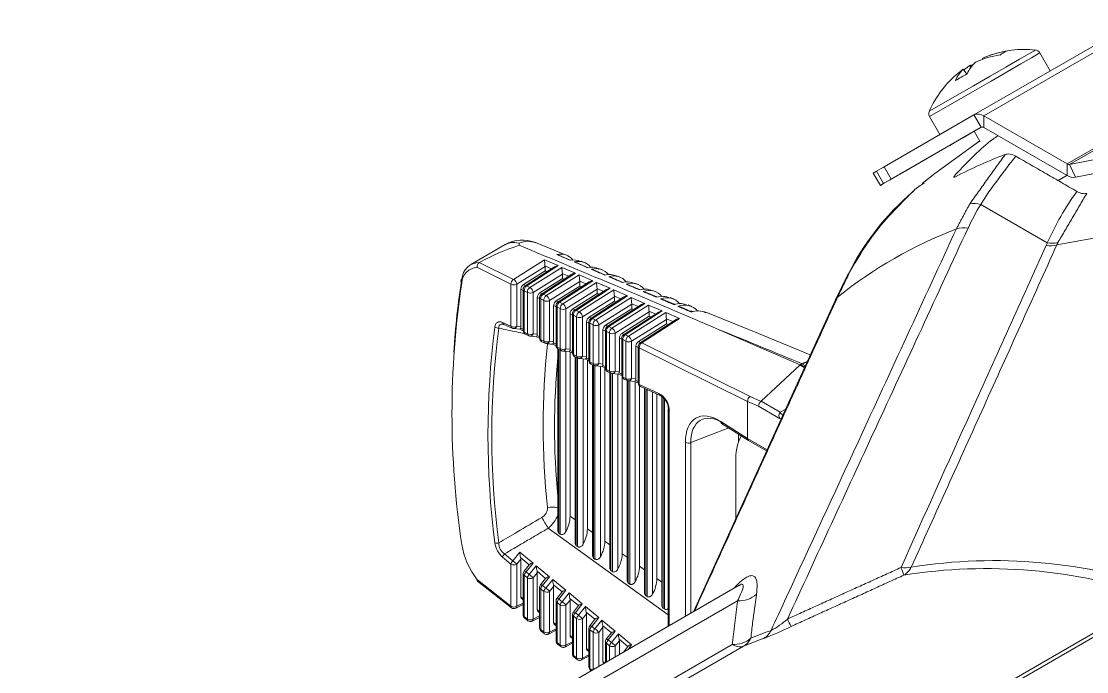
# Model space of a CAD drawing. Extents: x 8 to 113, y 2 to 87.
# Drawn here: x 73.742 to 76.434, y 69.326 to 70.97 of the extents above; entities that cross this region are included whole.
import ezdxf

# ---------------------------------------------------------------- set-up
doc = ezdxf.new("R2010")
doc.units = 0
doc.header["$MEASUREMENT"] = 0
doc.layers.add('OBJECT', color=7, linetype='CONTINUOUS')

msp = doc.modelspace()

# ---------------------------------------------------------------- linework, layer by layer
at = {"layer": 'OBJECT', "linetype": 'Continuous', "lineweight": 15}
for p, q in [((76.1494, 70.7336), (76.5595, 70.9704)), ((76.1749, 70.7311), (76.585, 70.9679)), ((76.1701, 70.8766), (76.1711, 70.8743)), ((76.3425, 70.8451), (76.3163, 70.8904)), ((76.1225, 70.8491), (76.1316, 70.837)), ((76.1417, 70.8541), (76.1389, 70.8585)), ((76.3851, 70.6098), (76.7952, 70.8465)), ((76.3913, 70.6085), (76.8014, 70.8453)), ((76.1087, 70.7845), (76.0367, 70.743)), ((76.1122, 70.7726), (76.0374, 70.7294)), ((76.1494, 70.7336), (75.9224, 70.6026)), ((76.0374, 70.7294), (76.0636, 70.6841)), ((76.1674, 70.7025), (76.1494, 70.7336)), ((76.3851, 70.6098), (76.1749, 70.7311)), ((76.1749, 70.7311), (76.1749, 70.7017)), ((76.1674, 70.7025), (75.9404, 70.5714)), ((75.9694, 70.5881), (76.15, 70.6924)), ((76.15, 70.6924), (76.1213, 70.6758)), ((76.15, 70.6924), (76.1655, 70.6657)), ((76.3851, 70.5804), (76.1749, 70.7017)), ((76.1213, 70.6758), (76.1213, 70.6758)), ((75.9404, 70.5714), (75.9224, 70.6026)), ((76.3851, 70.5804), (76.3851, 70.6098)), ((76.3913, 70.6085), (76.4061, 70.576)), ((75.903, 70.5914), (75.8951, 70.5868)), ((75.8951, 70.5868), (75.9131, 70.5556)), ((75.903, 70.5914), (75.921, 70.5602)), ((76.1665, 70.5075), (76.3349, 70.4103)), ((75.1213, 70.3783), (75.0371, 70.4126)), ((74.9646, 70.4059), (74.8779, 70.3559)), ((74.9856, 70.318), (74.8994, 70.3607)), ((74.9856, 70.318), (75.0643, 70.3675)), ((75.0643, 70.3675), (75.0983, 70.3527)), ((75.1291, 70.3669), (75.1001, 70.3792)), ((75.1728, 70.3483), (75.144, 70.3606)), ((75.1663, 70.3599), (75.1566, 70.3638)), ((74.8944, 70.3479), (74.9794, 70.3058)), ((75.0655, 70.3506), (74.9939, 70.3055)), ((75.0655, 70.3393), (75.011, 70.305)), ((75.0897, 70.3499), (75.0149, 70.3014)), ((75.0983, 70.3527), (75.0191, 70.3014)), ((75.0271, 70.2975), (75.1082, 70.3484)), ((75.1093, 70.3315), (75.0354, 70.285)), ((75.1335, 70.3308), (75.0565, 70.2809)), ((75.1422, 70.3336), (75.0607, 70.2808)), ((75.0819, 70.3449), (75.0654, 70.3521)), ((75.0655, 70.3393), (75.0655, 70.3506)), ((75.0702, 70.3372), (75.0655, 70.3393)), ((75.1082, 70.3484), (75.1422, 70.3336)), ((75.1258, 70.3258), (75.1092, 70.333)), ((75.1093, 70.3202), (75.1093, 70.3315)), ((75.2166, 70.3297), (75.188, 70.342)), ((75.2114, 70.3415), (75.2017, 70.3454)), ((74.9794, 70.1996), (74.9794, 70.3058)), ((74.9939, 70.3055), (74.9939, 70.1993)), ((75.011, 70.305), (75.0163, 70.3023)), ((75.1093, 70.3202), (75.0525, 70.2844)), ((75.0686, 70.2769), (75.152, 70.3293)), ((75.1532, 70.3124), (75.0769, 70.2644)), ((75.1773, 70.3117), (75.098, 70.2603)), ((75.186, 70.3145), (75.1022, 70.2603)), ((75.114, 70.3181), (75.1093, 70.3202)), ((75.1101, 70.2563), (75.1959, 70.3103)), ((75.152, 70.3293), (75.186, 70.3145)), ((75.1696, 70.3067), (75.1531, 70.3139)), ((75.1532, 70.3011), (75.1532, 70.3124)), ((75.1959, 70.3103), (75.2298, 70.2954)), ((75.2603, 70.3111), (75.2319, 70.3233)), ((75.2565, 70.3231), (75.2468, 70.327)), ((75.3041, 70.2925), (75.2759, 70.3046)), ((75.3015, 70.3047), (75.2919, 70.3086)), ((75.8299, 70.3286), (75.7996, 70.2663)), ((75.0042, 70.293), (75.0042, 70.1983)), ((75.0103, 70.29), (75.0042, 70.293)), ((75.0103, 70.293), (75.0103, 70.1882)), ((75.0209, 70.2852), (75.0129, 70.2892)), ((75.0129, 70.2892), (75.0129, 70.1844)), ((75.0191, 70.3014), (75.0271, 70.2975)), ((75.0209, 70.1807), (75.0209, 70.2852)), ((75.0354, 70.285), (75.0354, 70.1805)), ((75.0525, 70.2844), (75.0578, 70.2817)), ((75.0607, 70.2808), (75.0686, 70.2769)), ((75.1532, 70.3011), (75.094, 70.2638)), ((75.197, 70.2933), (75.1184, 70.2438)), ((75.197, 70.282), (75.1355, 70.2433)), ((75.2212, 70.2926), (75.1395, 70.2397)), ((75.2298, 70.2954), (75.1438, 70.2397)), ((75.1516, 70.2358), (75.2397, 70.2912)), ((75.1578, 70.299), (75.1532, 70.3011)), ((75.2135, 70.2876), (75.1969, 70.2948)), ((75.197, 70.282), (75.197, 70.2933)), ((75.2017, 70.2799), (75.197, 70.282)), ((75.2397, 70.2912), (75.2737, 70.2764)), ((75.3478, 70.2738), (75.3198, 70.2858)), ((75.3466, 70.2863), (75.337, 70.2902)), ((75.0458, 70.2724), (75.0458, 70.1795)), ((75.0519, 70.2694), (75.0458, 70.2724)), ((75.0519, 70.2725), (75.0519, 70.1693)), ((75.0624, 70.2647), (75.0545, 70.2686)), ((75.0545, 70.2686), (75.0545, 70.1655)), ((75.0624, 70.1619), (75.0624, 70.2647)), ((75.0769, 70.2644), (75.0769, 70.1616)), ((75.0873, 70.2519), (75.0873, 70.1606)), ((75.0934, 70.2488), (75.0873, 70.2519)), ((75.0934, 70.2519), (75.0934, 70.1505)), ((75.094, 70.2638), (75.0994, 70.2612)), ((75.1022, 70.2603), (75.1101, 70.2563)), ((75.2409, 70.2742), (75.1599, 70.2233)), ((75.2409, 70.2629), (75.177, 70.2227)), ((75.265, 70.2735), (75.1811, 70.2191)), ((75.2737, 70.2764), (75.1853, 70.2191)), ((75.1931, 70.2152), (75.2835, 70.2721)), ((75.2847, 70.2551), (75.2014, 70.2027)), ((75.3089, 70.2544), (75.2226, 70.1985)), ((75.3175, 70.2573), (75.2268, 70.1985)), ((75.2347, 70.1947), (75.3274, 70.253)), ((75.2573, 70.2685), (75.2408, 70.2757)), ((75.2409, 70.2629), (75.2409, 70.2742)), ((75.2455, 70.2609), (75.2409, 70.2629)), ((75.2835, 70.2721), (75.3175, 70.2573)), ((75.3011, 70.2494), (75.2846, 70.2566)), ((75.2847, 70.2438), (75.2847, 70.2551)), ((75.3274, 70.253), (75.3614, 70.2382)), ((75.3916, 70.2551), (75.3638, 70.267)), ((75.3917, 70.2679), (75.3821, 70.2719)), ((75.4368, 70.2496), (75.4272, 70.2535)), ((75.1039, 70.2441), (75.096, 70.248)), ((75.096, 70.248), (75.096, 70.1466)), ((75.1039, 70.143), (75.1039, 70.2441)), ((75.1184, 70.2438), (75.1184, 70.1427)), ((75.1288, 70.2313), (75.1288, 70.1417)), ((75.135, 70.2282), (75.1288, 70.2313)), ((75.135, 70.2313), (75.135, 70.1316)), ((75.1355, 70.2433), (75.1409, 70.2406)), ((75.1454, 70.2235), (75.1375, 70.2274)), ((75.1375, 70.2274), (75.1375, 70.1277)), ((75.1438, 70.2397), (75.1516, 70.2358)), ((75.1454, 70.1241), (75.1454, 70.2235)), ((75.1599, 70.2233), (75.1599, 70.1239)), ((75.2847, 70.2438), (75.2185, 70.2022)), ((75.3285, 70.236), (75.2429, 70.1822)), ((75.3285, 70.2247), (75.26, 70.1816)), ((75.3527, 70.2353), (75.2642, 70.178)), ((75.3614, 70.2382), (75.2684, 70.1779)), ((75.2762, 70.1741), (75.3712, 70.2339)), ((75.2894, 70.2418), (75.2847, 70.2438)), ((75.345, 70.2303), (75.3284, 70.2375)), ((75.3285, 70.2247), (75.3285, 70.236)), ((75.3332, 70.2227), (75.3285, 70.2247)), ((75.3712, 70.2339), (75.4052, 70.2191)), ((75.4354, 70.2363), (75.4077, 70.2482)), ((74.9794, 70.1996), (74.9582, 70.2092)), ((74.9615, 70.204), (74.9827, 70.1944)), ((74.9939, 70.1993), (75.0042, 70.1983)), ((75.1703, 70.2107), (75.1703, 70.1229)), ((75.1765, 70.2076), (75.1703, 70.2107)), ((75.1765, 70.2107), (75.1765, 70.1127)), ((75.177, 70.2227), (75.1825, 70.22)), ((75.1869, 70.203), (75.1791, 70.2069)), ((75.1791, 70.2069), (75.1791, 70.1088)), ((75.1853, 70.2191), (75.1931, 70.2152)), ((75.1869, 70.1053), (75.1869, 70.203)), ((75.2014, 70.2027), (75.2014, 70.105)), ((75.2185, 70.2022), (75.224, 70.1994)), ((75.2268, 70.1985), (75.2347, 70.1947)), ((75.3724, 70.2169), (75.2844, 70.1616)), ((75.3724, 70.2056), (75.3015, 70.161)), ((75.3965, 70.2162), (75.3057, 70.1574)), ((75.4052, 70.2191), (75.3099, 70.1574)), ((75.3888, 70.2112), (75.3723, 70.2184)), ((75.3724, 70.2056), (75.3724, 70.2169)), ((75.377, 70.2036), (75.3724, 70.2056)), ((74.9859, 70.1935), (75.0021, 70.1919)), ((75.0021, 70.1919), (75.0103, 70.1882)), ((75.0037, 70.1949), (75.0103, 70.1919)), ((75.0129, 70.1844), (75.0209, 70.1807)), ((75.0162, 70.1791), (75.0242, 70.1755)), ((75.0274, 70.1746), (75.0436, 70.1731)), ((75.0354, 70.1805), (75.0458, 70.1795)), ((75.0436, 70.1731), (75.0519, 70.1693)), ((75.0452, 70.1761), (75.0519, 70.173)), ((75.2118, 70.1902), (75.2118, 70.104)), ((75.2181, 70.1871), (75.2118, 70.1902)), ((75.2181, 70.1901), (75.2181, 70.0938)), ((75.2284, 70.1824), (75.2206, 70.1863)), ((75.2206, 70.1863), (75.2206, 70.09)), ((75.2284, 70.0864), (75.2284, 70.1824)), ((75.2429, 70.1822), (75.2429, 70.0862)), ((75.2533, 70.1696), (75.2533, 70.0851)), ((75.2596, 70.1665), (75.2533, 70.1696)), ((75.2596, 70.1696), (75.2596, 70.0749)), ((75.26, 70.1816), (75.2656, 70.1789)), ((75.2684, 70.1779), (75.2762, 70.1741)), ((75.506, 70.1908), (75.7101, 70.1019)), ((75.0545, 70.1655), (75.0624, 70.1619)), ((75.0578, 70.1602), (75.0657, 70.1566)), ((75.0689, 70.1558), (75.0851, 70.1542)), ((75.0769, 70.1616), (75.0873, 70.1606)), ((75.0851, 70.1542), (75.0934, 70.1504)), ((75.0867, 70.1572), (75.0934, 70.1541)), ((75.096, 70.1466), (75.1039, 70.143)), ((75.0978, 70.1422), (75.0978, 69.6831)), ((75.1184, 70.1427), (75.1288, 70.1417)), ((75.27, 70.1619), (75.2622, 70.1657)), ((75.2622, 70.1657), (75.2622, 70.0711)), ((75.27, 70.0675), (75.27, 70.1619)), ((75.2844, 70.1616), (75.2844, 70.0673)), ((75.2948, 70.1491), (75.2948, 70.0663)), ((75.3012, 70.1459), (75.2948, 70.1491)), ((75.3012, 70.149), (75.3012, 70.0561)), ((75.3015, 70.161), (75.3071, 70.1583)), ((75.3037, 70.1451), (75.5775, 70.0095)), ((75.3037, 70.1451), (75.3037, 70.0522)), ((75.5836, 70.0218), (75.3099, 70.1574)), ((75.0993, 70.1414), (75.1072, 70.1378)), ((75.1007, 70.1407), (75.1007, 69.6764)), ((75.104, 69.674), (75.104, 70.1392)), ((75.1104, 70.1369), (75.1266, 70.1353)), ((75.1181, 70.1362), (75.1181, 69.6803)), ((75.1266, 70.1353), (75.135, 70.1315)), ((75.1282, 70.1383), (75.135, 70.1353)), ((75.1289, 69.7191), (75.1289, 70.1343)), ((75.1375, 70.1277), (75.1454, 70.1241)), ((75.1408, 70.1225), (75.1487, 70.1189)), ((75.1416, 70.1221), (75.1416, 69.6515)), ((75.1445, 70.1208), (75.1445, 69.6448)), ((75.1479, 69.6424), (75.1479, 70.1193)), ((75.1519, 70.118), (75.1681, 70.1165)), ((75.1599, 70.1239), (75.1703, 70.1229)), ((75.162, 70.1171), (75.162, 69.6488)), ((75.1681, 70.1165), (75.1765, 70.1126)), ((75.1697, 70.1195), (75.1765, 70.1164)), ((75.1727, 69.6876), (75.1727, 70.1144)), ((75.1791, 70.1088), (75.1869, 70.1053)), ((75.1824, 70.1036), (75.1902, 70.1)), ((75.1854, 70.1022), (75.1854, 69.62)), ((75.1884, 70.1009), (75.1884, 69.6133)), ((75.1917, 69.6109), (75.1917, 70.0995)), ((75.1934, 70.0992), (75.2096, 70.0976)), ((75.2014, 70.105), (75.2118, 70.104)), ((75.2058, 70.098), (75.2058, 69.6172)), ((75.2096, 70.0976), (75.2181, 70.0938)), ((75.2112, 70.1006), (75.2181, 70.0975)), ((75.2166, 69.6561), (75.2166, 70.0944)), ((75.2206, 70.09), (75.2284, 70.0864)), ((75.6117, 70.0098), (75.7092, 70.1011)), ((75.7092, 70.1011), (75.7209, 70.0943)), ((75.7112, 70.1025), (75.7149, 70.1046)), ((75.7219, 70.0964), (75.7112, 70.1025)), ((75.7149, 70.1046), (75.7152, 70.1048)), ((75.7149, 70.1046), (75.7234, 70.0997)), ((75.2239, 70.0847), (75.2317, 70.0812)), ((75.2293, 70.0823), (75.2293, 69.5885)), ((75.2322, 70.081), (75.2322, 69.5818)), ((75.2349, 70.0803), (75.2511, 70.0787)), ((75.2356, 69.5794), (75.2356, 70.0803)), ((75.2429, 70.0862), (75.2533, 70.0851)), ((75.2496, 70.0789), (75.2496, 69.5857)), ((75.2511, 70.0787), (75.2596, 70.0749)), ((75.2527, 70.0817), (75.2596, 70.0786)), ((75.2604, 69.6245), (75.2604, 70.0711)), ((75.2622, 70.0711), (75.27, 70.0675)), ((75.2655, 70.0658), (75.2733, 70.0623)), ((75.2731, 70.0624), (75.2731, 69.557)), ((75.276, 70.0615), (75.276, 69.5503)), ((75.2764, 70.0614), (75.2926, 70.0599)), ((75.2844, 70.0673), (75.2948, 70.0663)), ((75.2942, 70.0629), (75.3012, 70.0597)), ((75.2794, 69.5479), (75.2794, 70.0612)), ((75.2926, 70.0599), (75.3012, 70.056)), ((75.2935, 70.0595), (75.2935, 69.5542)), ((75.3528, 70.0299), (75.3037, 70.0522)), ((75.3042, 69.593), (75.3042, 70.0488)), ((75.307, 70.0469), (75.3561, 70.0247)), ((75.317, 70.0424), (75.317, 69.5254)), ((75.3199, 70.0411), (75.3199, 69.5188)), ((75.3232, 69.5163), (75.3232, 70.0396)), ((75.3373, 70.0332), (75.3373, 69.5227)), ((75.3481, 69.5615), (75.3481, 70.0283)), ((75.3608, 70.0249), (75.3608, 69.4939)), ((75.3637, 70.0199), (75.3637, 69.4872)), ((75.3671, 69.4848), (75.3671, 70.0165)), ((75.5775, 70.0094), (75.5775, 70.0095)), ((75.5775, 69.9156), (75.5775, 70.0094)), ((75.5775, 70.0094), (75.6052, 69.9974)), ((75.6115, 70.0097), (75.5836, 70.0218)), ((75.6115, 70.0097), (75.6117, 70.0098)), ((75.6595, 69.9822), (75.6117, 70.0098)), ((75.377, 69.9896), (75.377, 69.4414)), ((75.3796, 69.9857), (75.3796, 69.4429)), ((75.6052, 69.9974), (75.6601, 69.9657)), ((75.6665, 69.975), (75.6587, 69.9814)), ((75.6728, 69.9887), (75.6595, 69.9822)), ((75.5775, 69.9156), (75.5098, 69.9587)), ((75.5119, 69.9541), (75.5795, 69.911)), ((75.434, 69.9053), (75.5297, 69.9428)), ((75.5546, 69.9065), (75.5546, 69.9269)), ((75.4201, 69.4663), (75.4201, 69.9059)), ((75.434, 69.9053), (75.434, 69.4743)), ((75.6266, 69.8872), (75.5775, 69.9156)), ((75.5797, 69.9109), (75.6254, 69.8846)), ((75.5475, 69.8569), (75.5475, 69.7134)), ((75.1289, 69.7191), (75.1416, 69.71)), ((75.377, 69.4704), (75.0733, 69.6888)), ((75.1727, 69.6876), (75.1854, 69.6784)), ((73.7569, 67.858), (76.8858, 69.6642)), ((75.104, 69.674), (75.1007, 69.6764)), ((76.848, 69.6526), (73.7417, 67.8594)), ((75.1479, 69.6424), (75.1445, 69.6448)), ((75.2166, 69.6561), (75.2293, 69.6469)), ((74.9794, 69.598), (74.9582, 69.6155)), ((74.9629, 69.6239), (74.9841, 69.6064)), ((74.9841, 69.6064), (75.0019, 69.6284)), ((75.0042, 69.6105), (74.9939, 69.5977)), ((75.0019, 69.6284), (75.0351, 69.6008)), ((75.0254, 69.5966), (75.0037, 69.6146)), ((75.0042, 69.5159), (75.0042, 69.6105)), ((75.1917, 69.6109), (75.1884, 69.6133)), ((75.2604, 69.6245), (75.2731, 69.6154)), ((74.9794, 69.4918), (74.9794, 69.598)), ((74.9939, 69.5977), (74.9939, 69.4915)), ((75.0255, 69.5967), (75.0125, 69.5803)), ((75.0351, 69.6008), (75.0176, 69.5786)), ((75.0176, 69.5786), (75.0256, 69.572)), ((75.0256, 69.572), (75.0434, 69.594)), ((75.0434, 69.594), (75.0767, 69.5664)), ((75.067, 69.5622), (75.0452, 69.5802)), ((75.2356, 69.5794), (75.2322, 69.5818)), ((75.3042, 69.593), (75.317, 69.5839)), ((74.8944, 69.5588), (74.9794, 69.4918)), ((74.8949, 69.5554), (74.9807, 69.4878)), ((75.0103, 69.5741), (75.0103, 69.4692)), ((75.0209, 69.5636), (75.0129, 69.5702)), ((75.0129, 69.5702), (75.0129, 69.4654)), ((75.0209, 69.4591), (75.0209, 69.5636)), ((75.0458, 69.5761), (75.0354, 69.5633)), ((75.0354, 69.5633), (75.0354, 69.4588)), ((75.0458, 69.4832), (75.0458, 69.5761)), ((75.067, 69.5622), (75.054, 69.5458)), ((75.0767, 69.5664), (75.0591, 69.5442)), ((75.0671, 69.5376), (75.0849, 69.5596)), ((75.0849, 69.5596), (75.1182, 69.532)), ((75.2794, 69.5479), (75.276, 69.5503)), ((75.3481, 69.5615), (75.3608, 69.5523)), ((75.5558, 69.5446), (72.6322, 67.8568)), ((75.0519, 69.5396), (75.0519, 69.4365)), ((75.0624, 69.5292), (75.0545, 69.5358)), ((75.0545, 69.5358), (75.0545, 69.4326)), ((75.0591, 69.5442), (75.0671, 69.5376)), ((75.0624, 69.4264), (75.0624, 69.5292)), ((75.0873, 69.5417), (75.0769, 69.5289)), ((75.0769, 69.5289), (75.0769, 69.4261)), ((75.1085, 69.5278), (75.0867, 69.5458)), ((75.0873, 69.4505), (75.0873, 69.5417)), ((75.1085, 69.5278), (75.0956, 69.5114)), ((75.1182, 69.532), (75.1006, 69.5097)), ((75.1086, 69.5032), (75.1264, 69.5252)), ((75.1264, 69.5252), (75.1597, 69.4975)), ((75.5557, 69.5445), (75.5558, 69.5446)), ((75.5523, 69.5057), (72.6851, 67.8505)), ((74.9914, 69.4867), (75.0103, 69.4963)), ((74.9939, 69.4915), (75.0103, 69.4999)), ((75.0042, 69.5159), (75.0103, 69.5111)), ((75.0059, 69.5115), (75.0103, 69.508)), ((75.0934, 69.5052), (75.0934, 69.4038)), ((75.1039, 69.4948), (75.096, 69.5013)), ((75.096, 69.5013), (75.096, 69.3999)), ((75.1006, 69.5097), (75.1086, 69.5032)), ((75.1288, 69.5073), (75.1184, 69.4945)), ((75.1501, 69.4933), (75.1282, 69.5114)), ((75.1288, 69.4178), (75.1288, 69.5073)), ((75.1597, 69.4975), (75.1422, 69.4753)), ((75.3232, 69.5163), (75.3199, 69.5188)), ((75.0458, 69.4832), (75.0519, 69.4783)), ((75.0474, 69.4788), (75.0519, 69.4753)), ((75.1039, 69.3937), (75.1039, 69.4948)), ((75.1184, 69.4945), (75.1184, 69.3934)), ((75.135, 69.4708), (75.135, 69.371)), ((75.1501, 69.4934), (75.1371, 69.477)), ((75.1422, 69.4753), (75.1501, 69.4688)), ((75.1501, 69.4688), (75.1679, 69.4908)), ((75.1703, 69.4729), (75.1599, 69.4601)), ((75.1679, 69.4908), (75.2013, 69.4631)), ((75.1916, 69.4589), (75.1697, 69.477)), ((75.1703, 69.3851), (75.1703, 69.4729)), ((75.3671, 69.4848), (75.3637, 69.4872)), ((75.0129, 69.4654), (75.0209, 69.4591)), ((75.0142, 69.4614), (75.0222, 69.4551)), ((75.0329, 69.454), (75.0519, 69.4636)), ((75.0354, 69.4588), (75.0519, 69.4672)), ((75.0873, 69.4505), (75.0934, 69.4456)), ((75.0889, 69.4461), (75.0934, 69.4426)), ((75.1454, 69.4604), (75.1375, 69.4669)), ((75.1375, 69.4669), (75.1375, 69.3672)), ((75.1454, 69.361), (75.1454, 69.4604)), ((75.1599, 69.4601), (75.1599, 69.3607)), ((75.1916, 69.4589), (75.1787, 69.4425)), ((75.2013, 69.4631), (75.1837, 69.4409)), ((75.1916, 69.4344), (75.2094, 69.4564)), ((75.2094, 69.4564), (75.2428, 69.4287)), ((75.2331, 69.4245), (75.2112, 69.4426)), ((75.0545, 69.4326), (75.0624, 69.4264)), ((75.0557, 69.4287), (75.0637, 69.4224)), ((75.0744, 69.4213), (75.0934, 69.431)), ((75.0769, 69.4261), (75.0934, 69.4345)), ((75.1288, 69.4178), (75.135, 69.4129)), ((75.1765, 69.4363), (75.1765, 69.3383)), ((75.1869, 69.426), (75.1791, 69.4325)), ((75.1791, 69.4325), (75.1791, 69.3344)), ((75.1837, 69.4409), (75.1916, 69.4344)), ((75.1869, 69.3317), (75.1869, 69.426)), ((75.2118, 69.4385), (75.2014, 69.4257)), ((75.2014, 69.4257), (75.2014, 69.34)), ((75.2118, 69.3523), (75.2118, 69.4385)), ((75.2332, 69.4245), (75.2202, 69.4081)), ((75.2428, 69.4287), (75.2253, 69.4064)), ((75.2331, 69.4), (75.2509, 69.422)), ((75.2509, 69.422), (75.2844, 69.3942)), ((72.7688, 67.7961), (75.5388, 69.3951)), ((75.5674, 69.3909), (72.7963, 67.7911)), ((75.096, 69.3999), (75.1039, 69.3937)), ((75.0972, 69.3959), (75.1052, 69.3897)), ((75.1159, 69.3886), (75.135, 69.3983)), ((75.1184, 69.3934), (75.135, 69.4018)), ((75.1305, 69.4134), (75.135, 69.4098)), ((75.2181, 69.4019), (75.2181, 69.3496)), ((75.2284, 69.3916), (75.2206, 69.398)), ((75.2206, 69.398), (75.2206, 69.3511)), ((75.2253, 69.4064), (75.2331, 69.4)), ((75.2284, 69.3556), (75.2284, 69.3916)), ((75.2533, 69.4041), (75.2429, 69.3913)), ((75.2429, 69.3913), (75.2429, 69.364)), ((75.2747, 69.39), (75.2527, 69.4082)), ((75.2533, 69.37), (75.2533, 69.4041)), ((75.2747, 69.3901), (75.2635, 69.3759)), ((75.2844, 69.3942), (75.2752, 69.3826)), ((75.1375, 69.3672), (75.1454, 69.361)), ((75.1388, 69.3632), (75.1467, 69.357)), ((75.1574, 69.3559), (75.1765, 69.3656)), ((75.1599, 69.3607), (75.1765, 69.3691)), ((75.1703, 69.3851), (75.1765, 69.3801)), ((75.172, 69.3807), (75.1765, 69.3771)), ((75.1791, 69.3344), (75.1844, 69.3302)), ((75.2118, 69.3523), (75.2164, 69.3487)), ((75.2135, 69.348), (75.2142, 69.3474)), ((75.1803, 69.3305), (75.1822, 69.329))]:
    msp.add_line(p, q, dxfattribs=at)
at = {"layer": 'OBJECT', "linetype": 'Continuous', "lineweight": 15, "flags": 128}
for points in [[(76.1087, 70.7845), (76.1484, 70.8075), (76.1904, 70.8317), (76.2304, 70.8548), (76.2646, 70.8746), (76.2896, 70.889), (76.303, 70.8967), (76.3049, 70.8978)], [(76.1122, 70.7726), (76.1515, 70.7953), (76.1931, 70.8193), (76.2332, 70.8424), (76.2683, 70.8627), (76.2952, 70.8783), (76.3117, 70.8878), (76.3163, 70.8904)], [(76.1213, 70.6758), (76.0995, 70.6633), (76.0882, 70.6567), (76.089, 70.6572), (76.1019, 70.6646), (76.1248, 70.6779), (76.15, 70.6924)], [(76.1641, 70.668), (76.0504, 70.5858), (76.019, 70.5608)], [(77.4927, 70.4677), (77.3451, 70.527), (77.1992, 70.5746), (77.0556, 70.6104), (76.9149, 70.6342), (76.7775, 70.6459), (76.6441, 70.6456), (76.5152, 70.6331), (76.3913, 70.6085)], [(75.9224, 70.6026), (75.9197, 70.601), (75.9147, 70.5982), (75.909, 70.5948), (75.903, 70.5914)], [(77.4957, 70.4368), (77.3497, 70.4954), (77.2054, 70.5425), (77.0634, 70.5779), (76.9241, 70.6015), (76.7882, 70.6131), (76.6563, 70.6127), (76.5287, 70.6003), (76.4061, 70.576)], [(75.9404, 70.5714), (75.9433, 70.573), (75.9444, 70.5737), (75.9438, 70.5734), (75.9415, 70.572), (75.9377, 70.5699), (75.9327, 70.567), (75.927, 70.5637), (75.921, 70.5602)], [(75.9403, 70.5713), (75.9459, 70.5746), (75.9519, 70.578), (75.9577, 70.5814), (75.9629, 70.5844), (75.9669, 70.5867), (75.9694, 70.5882), (75.9703, 70.5887), (75.9694, 70.5881)], [(76.3845, 70.5807), (76.3825, 70.5796), (76.3627, 70.5681)], [(76.3628, 70.5682), (76.3736, 70.5744), (76.3845, 70.5807)], [(75.921, 70.5602), (75.9164, 70.5575), (75.9137, 70.556), (75.9132, 70.5557), (75.9147, 70.5565), (75.9182, 70.5586), (75.9237, 70.5618), (75.9311, 70.566), (75.9403, 70.5713)], [(78.9956, 68.8828), (78.8652, 69.0572), (78.7292, 69.2243), (78.5882, 69.3833), (78.443, 69.5335), (78.2942, 69.674), (78.1425, 69.8044), (77.9887, 69.9239), (77.8333, 70.0321), (77.6773, 70.1284), (77.5212, 70.2123), (77.3659, 70.2835), (77.212, 70.3416), (77.0603, 70.3864), (76.9115, 70.4176), (76.7663, 70.4351), (76.6254, 70.4388), (76.4894, 70.4288), (76.3589, 70.405)], [(75.7995, 70.2666), (75.6847, 70.015), (75.4404, 69.478)], [(75.7359, 70.1271), (75.5905, 70.1868), (75.4723, 70.2351)], [(74.9595, 70.2046), (74.9601, 70.2045), (74.9617, 70.2038)], [(75.3574, 70.0243), (75.3565, 70.0245), (75.3561, 70.0247)], [(75.0176, 69.5786), (75.0161, 69.5794), (75.0148, 69.5801), (75.0137, 69.5804), (75.0129, 69.5805), (75.0125, 69.5803), (75.0125, 69.5803)], [(75.0591, 69.5442), (75.0576, 69.545), (75.0563, 69.5456), (75.0553, 69.546), (75.0545, 69.546), (75.054, 69.5458), (75.054, 69.5458)], [(75.1006, 69.5097), (75.0992, 69.5106), (75.0979, 69.5112), (75.0968, 69.5115), (75.096, 69.5116), (75.0956, 69.5114), (75.0956, 69.5114)], [(75.1422, 69.4753), (75.1407, 69.4762), (75.1394, 69.4768), (75.1384, 69.4771), (75.1376, 69.4772), (75.1371, 69.477), (75.1371, 69.477)], [(75.1837, 69.4409), (75.1823, 69.4417), (75.181, 69.4423), (75.1799, 69.4427), (75.1791, 69.4427), (75.1787, 69.4425), (75.1787, 69.4425)], [(75.2253, 69.4064), (75.2238, 69.4073), (75.2225, 69.4079), (75.2214, 69.4082), (75.2207, 69.4083), (75.2202, 69.4081), (75.2202, 69.4081)]]:
    msp.add_lwpolyline(points, dxfattribs=at)
at = {"layer": 'OBJECT', "linetype": 'Continuous', "lineweight": 15}
for centre, radius, start, end in [((76.2767, 70.6369), 0.2624, 83.8332, 110.4435), ((76.3044, 70.8848), 0.0131, 24.5079, 92.6905), ((76.2451, 70.6706), 0.2167, 97.8817, 114.916), ((76.2567, 70.6908), 0.2049, 97.2916, 114.9773), ((76.257, 70.8307), 0.0686, 112.6112, 127.3742), ((76.1653, 70.7992), 0.0657, 130.6039, 161.1238), ((76.24, 70.6815), 0.2046, 125.0184, 129.5419), ((76.2602, 70.6853), 0.2115, 124.9941, 130.0735), ((76.2048, 70.8077), 0.0783, 130.6847, 157.8263), ((76.1615, 70.7981), 0.0645, 102.6553, 110.5131), ((76.2767, 70.6369), 0.2624, 129.5425, 156.1668), ((76.2426, 70.6125), 0.2504, 116.1411, 123.8629), ((76.0483, 70.7369), 0.0131, 150.941, 214.6065), ((76.1599, 70.7103), 0.0257, 54.3818, 114.314), ((76.1705, 70.6956), 0.00754, 54.3818, 114.314), ((76.6428, 69.5444), 1.1655, 110.8313, 117.5802), ((76.3898, 70.6169), 0.00849, 236.5554, 280.2118), ((76.401, 70.6045), 0.0289, 236.5554, 280.2118), ((76.4155, 70.0416), 0.6514, 130.0914, 153.8927), ((77.021, 70.1032), 0.7517, 144.4365, 155.8866), ((76.1503, 70.4594), 0.0507, 71.3661, 103.028), ((76.5084, 69.3965), 1.124, 111.0261, 128.7497), ((76.1235, 70.3938), 0.055, 78.4086, 109.5284), ((75.0081, 70.3291), 0.0883, 67.7532, 119.7061), ((76.3464, 70.4677), 0.0586, 258.6851, 285.2406), ((75.1893, 69.8281), 0.6063, 108.1833, 118.5273), ((57.5088, 28.2356), 45.6523, 66.78248, 67.47168), ((76.3426, 70.4617), 0.0591, 259.5071, 286.0437), ((74.8999, 70.3165), 0.0444, 90.3119, 177.3529), ((74.9064, 70.3505), 0.0124, 124.5428, 192.2828), ((75.1824, 70.3679), 0.1181, 180.1671, 187.6937), ((75.1053, 70.3432), 0.0388, 37.6924, 104.9064), ((75.0938, 70.3675), 0.0132, 61.5625, 83.1856), ((75.1283, 70.3664), 0.000927, 353.1782, 32.2819), ((75.1378, 70.3304), 0.0369, 60.3779, 103.4786), ((75.15, 70.3245), 0.0391, 37.7379, 106.2464), ((75.1376, 70.3487), 0.0134, 61.6706, 83.9876), ((74.8951, 70.3079), 0.04, 91.0583, 178.2029), ((75.0548, 70.3506), 0.0107, 0.1633, 8.1004), ((75.1001, 70.3329), 0.0199, 95.0803, 121.5792), ((75.2263, 70.3488), 0.1181, 180.1671, 187.6937), ((75.0986, 70.3315), 0.0107, 0.1633, 8.1004), ((75.1439, 70.3138), 0.0199, 95.0803, 121.5792), ((75.1719, 70.3478), 0.00111, 352.2881, 28.0285), ((75.1827, 70.3108), 0.0381, 60.9474, 104.7747), ((75.1947, 70.3057), 0.0396, 37.8735, 107.5184), ((75.1815, 70.3299), 0.0136, 61.7808, 84.7713), ((75.2275, 70.2912), 0.0393, 61.484, 106.0219), ((75.8504, 70.3179), 0.0233, 130.2383, 152.6033), ((77.049, 69.9785), 2.2187, 171.4303, 188.5697), ((74.8581, 70.3137), 0.00543, 117.5463, 236.5835), ((74.993, 70.3066), 0.0136, 122.8542, 183.3838), ((74.9869, 70.3191), 0.0153, 240.7193, 297.2468), ((74.978, 70.304), 0.0159, 5.3822, 61.4266), ((75.0196, 70.2923), 0.0153, 124.0874, 177.3365), ((75.2701, 70.3297), 0.1181, 180.1671, 187.6937), ((75.1425, 70.3124), 0.0107, 0.1633, 8.1004), ((75.1878, 70.2947), 0.0199, 95.0803, 121.5792), ((75.3139, 70.3106), 0.1181, 180.1671, 187.6937), ((75.2394, 70.2868), 0.0401, 38.0894, 108.7275), ((75.2254, 70.3111), 0.0137, 61.8928, 85.5374), ((75.2724, 70.2716), 0.0405, 61.9914, 107.2225), ((75.2841, 70.2678), 0.0407, 38.3769, 109.8779), ((75.2693, 70.2922), 0.0139, 62.0068, 86.2867), ((75.0203, 70.293), 0.01, 122.9317, 180), ((75.0151, 70.2934), 0.0048, 184.7397, 242.4726), ((75.0265, 70.29), 0.0136, 122.8542, 183.3838), ((75.017, 70.2976), 0.00441, 61.3143, 118.2334), ((75.0345, 70.286), 0.0136, 122.8542, 183.3838), ((75.0284, 70.2985), 0.0153, 240.7193, 297.2468), ((75.0195, 70.2835), 0.0159, 5.3822, 61.4266), ((75.0611, 70.2717), 0.0153, 124.0874, 177.3365), ((75.0619, 70.2725), 0.01, 122.9317, 180), ((75.068, 70.2694), 0.0136, 122.8542, 183.3838), ((75.0585, 70.277), 0.00441, 61.3143, 118.2334), ((75.076, 70.2655), 0.0136, 122.8542, 183.3838), ((75.061, 70.2629), 0.0159, 5.3822, 61.4266), ((75.1863, 70.2933), 0.0107, 0.1633, 8.1004), ((75.2316, 70.2756), 0.0199, 95.0803, 121.5792), ((75.3578, 70.2915), 0.1181, 180.1671, 187.6937), ((75.3173, 70.252), 0.0416, 62.4728, 108.3786), ((75.3288, 70.2487), 0.0414, 38.7282, 110.9736), ((75.3132, 70.2733), 0.014, 62.1225, 87.0197), ((75.0567, 70.2729), 0.0048, 184.7397, 242.4726), ((75.0699, 70.278), 0.0153, 240.7193, 297.2468), ((75.1026, 70.2511), 0.0153, 124.0874, 177.3365), ((75.1034, 70.2519), 0.01, 122.9317, 180), ((75.0982, 70.2523), 0.0048, 184.7397, 242.4726), ((75.1096, 70.2488), 0.0136, 122.8542, 183.3838), ((75.1001, 70.2564), 0.00441, 61.3143, 118.2334), ((75.1175, 70.2449), 0.0136, 122.8542, 183.3838), ((75.1025, 70.2424), 0.0159, 5.3822, 61.4266), ((75.2302, 70.2742), 0.0107, 0.1633, 8.1004), ((75.2754, 70.2565), 0.0199, 95.0803, 121.5792), ((75.4016, 70.2724), 0.1181, 180.1671, 187.6937), ((75.274, 70.2551), 0.0107, 0.1633, 8.1004), ((75.3193, 70.2374), 0.0199, 95.0803, 121.5792), ((75.4455, 70.2533), 0.1181, 180.1671, 187.6937), ((75.3621, 70.2325), 0.0427, 62.9306, 109.4922), ((75.3735, 70.2295), 0.0421, 39.1364, 112.018), ((75.3573, 70.2548), 0.0138, 62.0914, 88.3907), ((75.407, 70.2129), 0.0439, 63.3669, 110.5652), ((75.4182, 70.2103), 0.0428, 39.5952, 113.0144), ((75.4012, 70.2358), 0.0139, 62.2675, 89.0806), ((75.815, 70.2593), 0.0171, 126.308, 154.9), ((75.1114, 70.2574), 0.0153, 240.7193, 297.2468), ((75.1441, 70.2306), 0.0153, 124.0874, 177.3365), ((75.145, 70.2313), 0.01, 122.9317, 180), ((75.1398, 70.2317), 0.0048, 184.7397, 242.4726), ((75.1511, 70.2282), 0.0136, 122.8542, 183.3838), ((75.1416, 70.2358), 0.00441, 61.3143, 118.2334), ((75.159, 70.2243), 0.0136, 122.8542, 183.3838), ((75.1529, 70.2368), 0.0153, 240.7193, 297.2468), ((75.144, 70.2218), 0.0159, 5.3822, 61.4266), ((75.3178, 70.236), 0.0107, 0.1633, 8.1004), ((75.3631, 70.2183), 0.0199, 95.0803, 121.5792), ((75.4893, 70.2342), 0.1181, 180.1671, 187.6937), ((75.4519, 70.1934), 0.045, 63.7834, 111.5994), ((77.072, 69.9249), 2.1507, 172.7179, 187.2821), ((74.9517, 70.198), 0.013, 59.7557, 181.9724), ((74.9471, 70.2085), 0.0139, 232.4657, 276.1713), ((74.9643, 70.2094), 0.0061, 181.671, 242.6478), ((74.9869, 70.2129), 0.0153, 240.7193, 297.2468), ((74.9857, 70.1999), 0.00634, 182.9073, 241.4114), ((74.9861, 70.2016), 0.00805, 268.3129, 344.0518), ((74.9945, 70.1982), 0.00977, 340.741, 1.0403), ((75.1856, 70.21), 0.0153, 124.0874, 177.3365), ((75.1865, 70.2107), 0.01, 122.9317, 180), ((75.1813, 70.2111), 0.0048, 184.7397, 242.4726), ((75.1927, 70.2077), 0.0136, 122.8542, 183.3838), ((75.1832, 70.2152), 0.00441, 61.3143, 118.2334), ((75.2005, 70.2038), 0.0136, 122.8542, 183.3838), ((75.1944, 70.2163), 0.0153, 240.7193, 297.2468), ((75.1855, 70.2012), 0.0159, 5.3822, 61.4266), ((75.2271, 70.1895), 0.0153, 124.0874, 177.3365), ((75.2281, 70.1901), 0.01, 122.9317, 180), ((75.2342, 70.1871), 0.0136, 122.8542, 183.3838), ((75.2247, 70.1947), 0.00441, 61.3143, 118.2334), ((75.3617, 70.2169), 0.0107, 0.1633, 8.1004), ((75.407, 70.1992), 0.0199, 95.0803, 121.5792), ((77.0367, 69.9232), 2.1056, 172.5919, 187.4081), ((74.9868, 70.2035), 0.01, 245.5575, 264.4385), ((74.9983, 70.196), 0.00553, 313.0798, 349.1235), ((75.0203, 70.1882), 0.01, 180, 245.5575), ((75.0151, 70.1886), 0.0048, 184.7397, 242.4726), ((75.0192, 70.1847), 0.00634, 182.9073, 241.4114), ((75.0284, 70.194), 0.0153, 240.7193, 297.2468), ((75.0272, 70.1811), 0.00634, 182.9073, 241.4114), ((75.0283, 70.1846), 0.01, 245.5575, 264.4385), ((75.0274, 70.183), 0.00832, 269.7569, 342.6078), ((75.0398, 70.1771), 0.00553, 313.0798, 349.1235), ((75.036, 70.1793), 0.00977, 340.741, 1.0403), ((75.0619, 70.1693), 0.01, 180, 245.5575), ((75.0567, 70.1697), 0.0048, 184.7397, 242.4726), ((75.2229, 70.1905), 0.0048, 184.7397, 242.4726), ((75.242, 70.1832), 0.0136, 122.8542, 183.3838), ((75.2359, 70.1957), 0.0153, 240.7193, 297.2468), ((75.227, 70.1807), 0.0159, 5.3822, 61.4266), ((75.2686, 70.1689), 0.0153, 124.0874, 177.3365), ((75.2696, 70.1696), 0.01, 122.9317, 180), ((75.2644, 70.17), 0.0048, 184.7397, 242.4726), ((75.2758, 70.1665), 0.0136, 122.8542, 183.3838), ((75.2663, 70.1741), 0.00441, 61.3143, 118.2334), ((75.2835, 70.1627), 0.0136, 122.8542, 183.3838), ((75.2685, 70.1601), 0.0159, 5.3822, 61.4266), ((75.0608, 70.1658), 0.00634, 182.9073, 241.4114), ((76.9696, 69.9478), 1.9091, 173.7875, 186.2125), ((75.0699, 70.1752), 0.0153, 240.7193, 297.2468), ((75.0687, 70.1622), 0.00634, 182.9073, 241.4114), ((75.0699, 70.1657), 0.01, 245.5575, 264.4385), ((75.0689, 70.1641), 0.00832, 269.7569, 342.6078), ((75.0763, 70.1089), 0.0458, 76.8501, 95.743), ((75.0813, 70.1582), 0.00553, 313.0798, 349.1235), ((75.0775, 70.1604), 0.00977, 340.741, 1.0403), ((75.1034, 70.1505), 0.01, 180, 245.5575), ((75.0982, 70.1509), 0.0048, 184.7397, 242.4726), ((75.1023, 70.1469), 0.00634, 182.9073, 241.4114), ((75.1114, 70.1563), 0.0153, 240.7193, 297.2468), ((75.1103, 70.1433), 0.00634, 182.9073, 241.4114), ((75.1104, 70.1452), 0.00832, 269.7569, 342.6078), ((75.2774, 70.1752), 0.0153, 240.7193, 297.2468), ((75.3101, 70.1483), 0.0153, 124.0874, 177.3365), ((75.3112, 70.149), 0.01, 122.9317, 180), ((75.3059, 70.1494), 0.0048, 184.7397, 242.4726), ((75.3173, 70.1459), 0.0136, 122.8542, 183.3838), ((75.3078, 70.1535), 0.00441, 61.3143, 118.2334), ((76.9751, 69.945), 1.8856, 174.6361, 185.3639), ((75.1114, 70.1469), 0.01, 245.5575, 264.4385), ((75.1228, 70.1394), 0.00553, 313.0798, 349.1235), ((75.119, 70.1416), 0.00977, 340.741, 1.0403), ((75.145, 70.1316), 0.01, 180, 245.5575), ((75.1398, 70.132), 0.0048, 184.7397, 242.4726), ((75.1439, 70.128), 0.00634, 182.9073, 241.4114), ((75.1529, 70.1374), 0.0153, 240.7193, 297.2468), ((75.1518, 70.1245), 0.00634, 182.9073, 241.4114), ((75.1529, 70.128), 0.01, 245.5575, 264.4385), ((75.1519, 70.1264), 0.00832, 269.7569, 342.6078), ((75.1643, 70.1205), 0.00553, 313.0798, 349.1235), ((75.1605, 70.1227), 0.00977, 340.741, 1.0403), ((75.1865, 70.1127), 0.01, 180, 245.5575), ((75.1813, 70.1131), 0.0048, 184.7397, 242.4726), ((75.1854, 70.1092), 0.00634, 182.9073, 241.4114), ((75.1944, 70.1186), 0.0153, 240.7193, 297.2468), ((75.1933, 70.1056), 0.00634, 182.9073, 241.4114), ((75.1944, 70.1091), 0.01, 245.5575, 264.4385), ((75.1934, 70.1075), 0.00832, 269.7569, 342.6078), ((75.2058, 70.1016), 0.00553, 313.0798, 349.1235), ((75.202, 70.1038), 0.00977, 340.741, 1.0403), ((75.2281, 70.0938), 0.01, 180, 245.5575), ((75.2229, 70.0942), 0.0048, 184.7397, 242.4726), ((75.227, 70.0903), 0.00634, 182.9073, 241.4114), ((75.2359, 70.0997), 0.0153, 240.7193, 297.2468), ((75.2348, 70.0867), 0.00634, 182.9073, 241.4114), ((75.2359, 70.0903), 0.01, 245.5575, 264.4385), ((75.2349, 70.0886), 0.00832, 269.7569, 342.6078), ((75.2473, 70.0828), 0.00553, 313.0798, 349.1235), ((75.2435, 70.085), 0.00977, 340.741, 1.0403), ((75.2696, 70.0749), 0.01, 180, 245.5575), ((75.2644, 70.0753), 0.0048, 184.7397, 242.4726), ((75.2685, 70.0714), 0.00634, 182.9073, 241.4114), ((75.2774, 70.0808), 0.0153, 240.7193, 297.2468), ((75.2763, 70.0679), 0.00634, 182.9073, 241.4114), ((75.2774, 70.0714), 0.01, 245.5575, 264.4385), ((75.2765, 70.0698), 0.00832, 269.7569, 342.6078), ((75.2888, 70.0639), 0.00553, 313.0798, 349.1235), ((75.285, 70.0661), 0.00977, 340.741, 1.0403), ((75.3112, 70.0561), 0.01, 180, 245.5575), ((75.3059, 70.0564), 0.0048, 184.7397, 242.4726), ((75.3098, 70.0524), 0.0061, 181.671, 242.6478), ((75.3299, 69.9858), 0.0497, 359.9627, 62.6172), ((75.3591, 70.0302), 0.00634, 182.9073, 241.4114), ((75.3368, 69.9893), 0.0406, 2.5721, 59.5178), ((75.5913, 70.0104), 0.0138, 124.2305, 183.6283), ((75.62, 69.9976), 0.0147, 125.0842, 180.7955), ((75.3805, 69.9896), 0.00349, 154.486, 179.8205), ((75.3819, 69.99), 0.00483, 184.9401, 242.2721), ((75.6692, 69.9744), 0.0126, 146.5273, 223.6194), ((75.6603, 69.9804), 0.0019, 115.3889, 150.2154), ((75.5148, 69.9582), 0.00503, 174.3582, 234.2603), ((75.4276, 69.9193), 0.0154, 240.8666, 294.4971), ((75.6877, 69.862), 0.1403, 154.3813, 182.0971), ((75.5824, 69.915), 0.00491, 173.6539, 236.0376), ((75.0454, 69.7397), 0.0263, 296.8826, 3.4077), ((75.0834, 69.6901), 0.0524, 74.0539, 102.8212), ((73.3764, 68.7176), 1.9552, 29.7861, 30.7144), ((75.0258, 69.7487), 0.0764, 308.4377, 340.2925), ((75.0442, 69.7217), 0.0847, 330.7548, 358.2584), ((75.088, 69.6902), 0.0847, 330.7548, 358.2584), ((75.1053, 69.6823), 0.00754, 174.2766, 231.8531), ((75.0428, 69.6774), 0.19, 188.9192, 218.6215), ((74.9964, 69.6594), 0.0581, 186.9846, 229.0101), ((74.9445, 69.6682), 0.017, 249.7693, 283.9143), ((74.9822, 69.6514), 0.0336, 179.3707, 234.8835), ((75.1492, 69.6508), 0.00754, 174.2766, 231.8531), ((75.1319, 69.6586), 0.0847, 330.7548, 358.2584), ((74.9739, 69.6123), 0.016, 133.6073, 168.5575), ((74.9951, 69.5948), 0.016, 133.6073, 168.5575), ((74.9633, 69.5731), 0.0392, 38.9128, 58.1163), ((75.0708, 69.6304), 0.0689, 181.6824, 193.2327), ((74.9874, 69.6104), 0.0169, 0.5392, 14.6102), ((75.193, 69.6193), 0.00754, 174.2766, 231.8531), ((75.1757, 69.6271), 0.0847, 330.7548, 358.2584), ((76.2002, 68.274), 1.3331, 70.7389, 99.0218), ((74.9869, 69.6113), 0.0153, 240.7193, 297.2468), ((75.0203, 69.5741), 0.01, 141.7023, 180), ((75.0286, 69.567), 0.016, 133.6073, 168.5575), ((75.0366, 69.5842), 0.0167, 95.0336, 132.0264), ((75.1123, 69.596), 0.0689, 181.6824, 193.2327), ((75.0289, 69.576), 0.0169, 0.5392, 14.6102), ((75.2369, 69.5877), 0.00754, 174.2766, 231.8531), ((75.2195, 69.5956), 0.0847, 330.7548, 358.2584), ((75.9759, 69.6495), 0.0608, 259.8732, 284.5895), ((75.6894, 69.4734), 0.2992, 18.9243, 22.8538), ((75.9474, 69.6124), 0.0489, 300.8843, 333.54), ((76.1808, 68.2614), 1.3255, 71.0911, 99.0417), ((75.0151, 69.5745), 0.0048, 184.7397, 242.4726), ((75.0366, 69.5604), 0.016, 133.6073, 168.5575), ((75.0284, 69.5769), 0.0153, 240.7193, 297.2468), ((75.0048, 69.5387), 0.0392, 38.9128, 58.1163), ((75.0781, 69.5498), 0.0167, 95.0336, 132.0264), ((75.1538, 69.5616), 0.0689, 181.6824, 193.2327), ((75.2807, 69.5562), 0.00754, 174.2766, 231.8531), ((75.2634, 69.5641), 0.0847, 330.7548, 358.2584), ((75.0619, 69.5396), 0.01, 141.7023, 180), ((75.0567, 69.54), 0.0048, 184.7397, 242.4726), ((75.0701, 69.5326), 0.016, 133.6073, 168.5575), ((75.0781, 69.526), 0.016, 133.6073, 168.5575), ((75.0699, 69.5425), 0.0153, 240.7193, 297.2468), ((75.0464, 69.5043), 0.0392, 38.9128, 58.1163), ((75.0704, 69.5416), 0.0169, 0.5392, 14.6102), ((75.1197, 69.5154), 0.0167, 95.0336, 132.0264), ((75.1953, 69.5272), 0.0689, 181.6824, 193.2327), ((75.3245, 69.5247), 0.00754, 174.2766, 231.8531), ((75.0095, 69.5154), 0.00531, 175.2232, 227.2816), ((75.1034, 69.5052), 0.01, 141.7023, 180), ((75.0982, 69.5056), 0.0048, 184.7397, 242.4726), ((75.1117, 69.4982), 0.016, 133.6073, 168.5575), ((75.1196, 69.4916), 0.016, 133.6073, 168.5575), ((75.0879, 69.4699), 0.0392, 38.9128, 58.1163), ((75.1119, 69.5072), 0.0169, 0.5392, 14.6102), ((75.1612, 69.4809), 0.0167, 95.0336, 132.0264), ((75.5568, 69.5706), 0.065, 266.0073, 311.5139), ((74.9836, 69.4909), 0.00428, 168.0474, 226.5839), ((74.9869, 69.5051), 0.0153, 240.7193, 297.2468), ((74.9868, 69.4956), 0.01, 231.7639, 296.8224), ((74.9885, 69.4912), 0.00534, 302.1006, 2.9992), ((75.0203, 69.4692), 0.01, 180, 231.7639), ((75.0151, 69.4696), 0.0048, 184.7397, 242.4726), ((75.051, 69.4827), 0.00531, 175.2232, 227.2816), ((75.1114, 69.5081), 0.0153, 240.7193, 297.2468), ((75.145, 69.4708), 0.01, 141.7023, 180), ((75.1398, 69.4712), 0.0048, 184.7397, 242.4726), ((75.1532, 69.4637), 0.016, 133.6073, 168.5575), ((75.2368, 69.4928), 0.0689, 181.6824, 193.2327), ((75.1534, 69.4728), 0.0169, 0.5392, 14.6102), ((75.3684, 69.4932), 0.00754, 174.2766, 231.8531), ((75.3712, 69.4916), 0.00793, 238.3845, 317.1245), ((75.0171, 69.4645), 0.00428, 168.0474, 226.5839), ((75.0251, 69.4582), 0.00428, 168.0474, 226.5839), ((75.0284, 69.4724), 0.0153, 240.7193, 297.2468), ((75.0283, 69.4629), 0.01, 231.7639, 296.8224), ((75.03, 69.4585), 0.00534, 302.1006, 2.9992), ((75.0926, 69.45), 0.00531, 175.2232, 227.2816), ((75.1611, 69.4572), 0.016, 133.6073, 168.5575), ((75.1529, 69.4737), 0.0153, 240.7193, 297.2468), ((75.1294, 69.4355), 0.0392, 38.9128, 58.1163), ((75.1865, 69.4363), 0.01, 141.7023, 180), ((75.2028, 69.4465), 0.0167, 95.0336, 132.0264), ((75.2783, 69.4584), 0.0689, 181.6824, 193.2327), ((75.1949, 69.4384), 0.0169, 0.5392, 14.6102), ((75.5557, 69.5904), 0.1793, 296.8758, 313.0581), ((75.9542, 69.5915), 0.3061, 205.5727, 209.4976), ((75.0619, 69.4365), 0.01, 180, 231.7639), ((75.0567, 69.4369), 0.0048, 184.7397, 242.4726), ((75.0586, 69.4318), 0.00428, 168.0474, 226.5839), ((75.0666, 69.4255), 0.00428, 168.0474, 226.5839), ((75.0699, 69.4397), 0.0153, 240.7193, 297.2468), ((75.0699, 69.4302), 0.01, 231.7639, 296.8224), ((75.0715, 69.4258), 0.00534, 302.1006, 2.9992), ((75.1341, 69.4173), 0.00531, 175.2232, 227.2816), ((75.1813, 69.4367), 0.0048, 184.7397, 242.4726), ((75.1948, 69.4293), 0.016, 133.6073, 168.5575), ((75.2026, 69.4228), 0.016, 133.6073, 168.5575), ((75.1944, 69.4393), 0.0153, 240.7193, 297.2468), ((75.1709, 69.4011), 0.0392, 38.9128, 58.1163), ((75.2443, 69.4121), 0.0167, 95.0336, 132.0264), ((75.3198, 69.424), 0.0689, 181.6824, 193.2327), ((75.9423, 68.5546), 0.9276, 109.2327, 112.6217), ((75.3423, 70.1341), 0.7746, 290.8851, 296.4843), ((75.5948, 69.4503), 0.0463, 300.7095, 334.7345), ((75.1034, 69.4038), 0.01, 180, 231.7639), ((75.0982, 69.4042), 0.0048, 184.7397, 242.4726), ((75.1002, 69.399), 0.00428, 168.0474, 226.5839), ((75.1081, 69.3928), 0.00428, 168.0474, 226.5839), ((75.1114, 69.407), 0.0153, 240.7193, 297.2468), ((75.1114, 69.3975), 0.01, 231.7639, 296.8224), ((75.113, 69.3931), 0.00534, 302.1006, 2.9992), ((75.2281, 69.4019), 0.01, 141.7023, 180), ((75.2229, 69.4023), 0.0048, 184.7397, 242.4726), ((75.2363, 69.3949), 0.016, 133.6073, 168.5575), ((75.2441, 69.3884), 0.016, 133.6073, 168.5575), ((75.2359, 69.4049), 0.0153, 240.7193, 297.2468), ((75.2124, 69.3667), 0.0392, 38.9128, 58.1163), ((75.2364, 69.404), 0.0169, 0.5392, 14.6102), ((75.2858, 69.3776), 0.0167, 95.0336, 132.0264), ((75.5425, 69.4612), 0.0662, 266.8007, 310.4879), ((75.5574, 69.4222), 0.0328, 235.4262, 287.6573), ((75.5442, 69.43), 0.0455, 300.6325, 335.1332), ((75.9231, 68.5372), 0.9248, 109.2327, 112.6217), ((75.145, 69.371), 0.01, 180, 231.7639), ((75.1398, 69.3714), 0.0048, 184.7397, 242.4726), ((75.1417, 69.3663), 0.00428, 168.0474, 226.5839), ((75.1756, 69.3846), 0.00531, 175.2232, 227.2816), ((75.1496, 69.3601), 0.00428, 168.0474, 226.5839), ((75.1529, 69.3743), 0.0153, 240.7193, 297.2468), ((75.1529, 69.3648), 0.01, 231.7639, 296.8224), ((75.1545, 69.3604), 0.00534, 302.1006, 2.9992), ((75.1865, 69.3383), 0.01, 180, 231.7639), ((75.1813, 69.3387), 0.0048, 184.7397, 242.4726), ((75.1833, 69.3336), 0.00428, 168.0474, 226.5839), ((75.2171, 69.3519), 0.00531, 175.2232, 227.2816)]:
    msp.add_arc(centre, radius, start, end, dxfattribs=at)
for centre, major_axis, ratio, start_param, end_param in [((76.3381, 69.0356), (-1.0403, 1.9967), 0.546312, 0.627366, 0.735835), ((77.0931, 68.0225), (13.5547, -5.7964), 0.094066, 1.712751, 1.728263), ((75.0197, 70.4038), (0.692, -0.2993), 0.11077, 6.235019, 6.248108), ((75.0202, 70.4035), (0.6956, -0.2962), 0.103903, 6.192142, 6.205233), ((75.5105, 69.8476), (-0.0622, 0.1204), 0.544409, 5.531781, 7.094981), ((75.5179, 69.8514), (-0.0585, 0.1111), 0.541805, 5.527777, 7.090977)]:
    msp.add_ellipse(centre, major_axis=major_axis, ratio=ratio, start_param=start_param, end_param=end_param, dxfattribs=at)
for points, knots in [([(76.103, 70.5829), (76.134, 70.6157), (76.1688, 70.6526), (76.206, 70.6785), (76.2101, 70.6814)], [0, 0, 0, 0, 0.889423, 1, 1, 1, 1]), ([(76.2554, 70.6293), (76.2245, 70.5902), (76.1937, 70.551), (76.1665, 70.5075), (76.1665, 70.5075)], [0, 0, 0, 0, 0.999986, 1, 1, 1, 1]), ([(76.2554, 70.6293), (76.2505, 70.6317), (76.2406, 70.6364), (76.2324, 70.6346), (76.2283, 70.6337)], [0, 0, 0, 0, 0.498205, 1, 1, 1, 1]), ([(76.1032, 70.5775), (76.102, 70.5769), (76.1, 70.576), (76.0987, 70.5762), (76.0987, 70.5773), (76.0998, 70.5791), (76.1014, 70.5812), (76.1026, 70.5824), (76.103, 70.5829)], [0, 0, 0, 0, 0.29084, 0.479308, 0.632236, 0.786164, 0.918665, 1, 1, 1, 1]), ([(76.0242, 70.5616), (76.0145, 70.5559), (76.0043, 70.55), (75.9966, 70.5414), (75.9963, 70.5411)], [0, 0, 0, 0, 0.955376, 1, 1, 1, 1]), ([(75.9963, 70.5411), (75.9594, 70.5046), (75.8968, 70.4427), (75.8533, 70.3668), (75.8354, 70.3357)], [0, 0, 0, 0, 0.590171, 1, 1, 1, 1]), ([(76.4095, 70.5404), (76.4139, 70.5382), (76.4229, 70.5338), (76.4306, 70.5347), (76.4344, 70.5351)], [0, 0, 0, 0, 0.493542, 1, 1, 1, 1]), ([(76.1665, 70.5075), (76.1665, 70.5075), (76.1545, 70.4879), (76.1445, 70.4678), (76.1345, 70.4477)], [0, 0, 0, 0, 0.000031, 1, 1, 1, 1]), ([(75.6367, 69.4305), (75.6498, 69.4587), (75.723, 69.6175), (75.8793, 69.9561), (76.0223, 70.2661), (76.1051, 70.4457)], [0, 0, 0, 0, 0.083458, 0.469006, 1, 1, 1, 1]), ([(76.1345, 70.4477), (76.0565, 70.2787), (75.9045, 69.9494), (75.7522, 69.6198), (75.6781, 69.4594)], [0, 0, 0, 0, 0.513344, 1, 1, 1, 1]), ([(74.9646, 70.4051), (74.9692, 70.4075), (74.9794, 70.4129), (74.9926, 70.4109), (75, 70.4097)], [0, 0, 0, 0, 0.445445, 1, 1, 1, 1]), ([(75, 70.4097), (75.0076, 70.412), (75.0224, 70.4164), (75.0353, 70.4125), (75.0415, 70.4105)], [0, 0, 0, 0, 0.516127, 1, 1, 1, 1]), ([(75.9652, 69.5896), (76.0244, 69.7216), (76.1464, 69.9931), (76.2689, 70.2643), (76.3319, 70.4037)], [0, 0, 0, 0, 0.48595, 1, 1, 1, 1]), ([(76.3319, 70.4037), (76.3329, 70.4059), (76.3339, 70.4081), (76.3349, 70.4103), (76.3349, 70.4103)], [0, 0, 0, 0, 0.99972, 1, 1, 1, 1]), ([(75.1292, 70.3662), (75.1246, 70.3682), (75.1133, 70.373), (75.102, 70.3778), (75.0953, 70.3807)], [0, 0, 0, 0, 0.412316, 1, 1, 1, 1]), ([(75.1729, 70.3476), (75.1683, 70.3496), (75.157, 70.3544), (75.1457, 70.3592), (75.139, 70.3621)], [0, 0, 0, 0, 0.412356, 1, 1, 1, 1]), ([(75.2167, 70.329), (75.212, 70.331), (75.2007, 70.3358), (75.1894, 70.3406), (75.1828, 70.3434)], [0, 0, 0, 0, 0.412394, 1, 1, 1, 1]), ([(75.2604, 70.3103), (75.2557, 70.3123), (75.2444, 70.3171), (75.2331, 70.3219), (75.2265, 70.3248)], [0, 0, 0, 0, 0.41243, 1, 1, 1, 1]), ([(75.3041, 70.2915), (75.2995, 70.2935), (75.2882, 70.2984), (75.2769, 70.3032), (75.2702, 70.3061)], [0, 0, 0, 0, 0.412464, 1, 1, 1, 1]), ([(75.3479, 70.2728), (75.3432, 70.2748), (75.3319, 70.2796), (75.3206, 70.2845), (75.314, 70.2873)], [0, 0, 0, 0, 0.412497, 1, 1, 1, 1]), ([(75.3916, 70.254), (75.3869, 70.256), (75.3756, 70.2608), (75.3643, 70.2657), (75.3577, 70.2686)], [0, 0, 0, 0, 0.412528, 1, 1, 1, 1]), ([(75.3947, 70.2548), (75.3945, 70.255), (75.3934, 70.2559), (75.3918, 70.2557), (75.3905, 70.2555)], [0, 0, 0, 0, 0.20896, 1, 1, 1, 1]), ([(75.4353, 70.2352), (75.4307, 70.2372), (75.4194, 70.242), (75.4081, 70.2469), (75.4014, 70.2498)], [0, 0, 0, 0, 0.412557, 1, 1, 1, 1]), ([(75.4397, 70.2364), (75.4394, 70.2366), (75.4377, 70.2379), (75.4352, 70.2376), (75.4331, 70.2373)], [0, 0, 0, 0, 0.16425, 1, 1, 1, 1]), ([(74.9486, 70.1947), (74.9488, 70.197), (74.9492, 70.2012), (74.9525, 70.2045), (74.9561, 70.2055), (74.9587, 70.2047), (74.9595, 70.2045)], [0, 0, 0, 0, 0.34541, 0.613682, 0.882378, 1, 1, 1, 1]), ([(74.9486, 70.1947), (74.9639, 70.1915), (74.9856, 70.1869), (75.0073, 70.1823), (75.0136, 70.1809)], [0, 0, 0, 0, 0.706406, 1, 1, 1, 1]), ([(74.9486, 69.6518), (74.9639, 69.6609), (75.0001, 69.6824), (75.0364, 69.7038), (75.0574, 69.7162)], [0, 0, 0, 0, 0.422663, 1, 1, 1, 1]), ([(75.1181, 69.6803), (75.1172, 69.6789), (75.1156, 69.6763), (75.1124, 69.6738), (75.1093, 69.6727), (75.1063, 69.6727), (75.1048, 69.6736), (75.104, 69.674)], [0, 0, 0, 0, 0.278299, 0.490791, 0.665972, 0.842114, 1, 1, 1, 1]), ([(75.162, 69.6488), (75.1611, 69.6473), (75.1595, 69.6448), (75.1563, 69.6423), (75.1531, 69.6412), (75.1502, 69.6412), (75.1486, 69.642), (75.1479, 69.6424)], [0, 0, 0, 0, 0.278299, 0.490791, 0.665972, 0.842114, 1, 1, 1, 1]), ([(75.2058, 69.6172), (75.2049, 69.6158), (75.2033, 69.6133), (75.2001, 69.6108), (75.197, 69.6097), (75.194, 69.6096), (75.1924, 69.6105), (75.1917, 69.6109)], [0, 0, 0, 0, 0.278299, 0.490791, 0.665972, 0.842114, 1, 1, 1, 1]), ([(75.2496, 69.5857), (75.2487, 69.5843), (75.2472, 69.5818), (75.2439, 69.5793), (75.2408, 69.5781), (75.2378, 69.5781), (75.2363, 69.579), (75.2356, 69.5794)], [0, 0, 0, 0, 0.278299, 0.490791, 0.665972, 0.842114, 1, 1, 1, 1]), ([(74.895, 69.5555), (74.8947, 69.5556), (74.8941, 69.5561), (74.894, 69.5573), (74.8942, 69.5584), (74.8943, 69.5588), (74.8944, 69.5588)], [0, 0, 0, 0, 0.270242, 0.749407, 0.969653, 1, 1, 1, 1]), ([(75.2935, 69.5542), (75.2926, 69.5528), (75.291, 69.5502), (75.2878, 69.5477), (75.2846, 69.5466), (75.2817, 69.5466), (75.2801, 69.5475), (75.2794, 69.5479)], [0, 0, 0, 0, 0.278299, 0.490791, 0.665972, 0.842114, 1, 1, 1, 1]), ([(75.5436, 69.5376), (75.545, 69.5392), (75.5529, 69.5487), (75.5672, 69.561), (75.5829, 69.5699), (75.595, 69.5688), (75.603, 69.5549), (75.6011, 69.5343), (75.6, 69.5219)], [0, 0, 0, 0, 0.032796, 0.183792, 0.335539, 0.472548, 0.684509, 1, 1, 1, 1]), ([(75.3373, 69.5227), (75.3364, 69.5212), (75.3348, 69.5187), (75.3316, 69.5162), (75.3285, 69.5151), (75.3255, 69.5151), (75.324, 69.5159), (75.3232, 69.5163)], [0, 0, 0, 0, 0.278299, 0.490791, 0.665972, 0.842114, 1, 1, 1, 1]), ([(75.5523, 69.5057), (75.5576, 69.5167), (75.5648, 69.5316), (75.5667, 69.5442), (75.5644, 69.5476), (75.5602, 69.5473), (75.5568, 69.545), (75.5559, 69.5445)], [0, 0, 0, 0, 0.496134, 0.671221, 0.847599, 0.963564, 1, 1, 1, 1]), ([(75.6, 69.5219), (75.5966, 69.4979), (75.5914, 69.4609), (75.587, 69.4239), (75.5855, 69.4109)], [0, 0, 0, 0, 0.648491, 1, 1, 1, 1])]:
    msp.add_open_spline(points, degree=3, knots=knots, dxfattribs=at)
for points in [[(76.1389, 70.5088), (76.2283, 70.6337)], [(76.4095, 70.5404), (76.2554, 70.6293)], [(76.4344, 70.5351), (76.3618, 70.4112)], [(76.1051, 70.4457), (76.1389, 70.5088)], [(76.3618, 70.4112), (76.3589, 70.405)], [(75, 70.4097), (75.0001, 70.4042)], [(76.3589, 70.405), (75.9912, 69.5906)], [(74.8994, 70.3607), (74.8997, 70.3609)], [(75.8354, 70.3357), (75.8049, 70.2731)], [(75.8049, 70.2731), (75.4432, 69.4796)], [(74.9595, 70.2045), (74.9611, 70.2041)], [(75.7152, 70.1048), (75.728, 70.1098)], [(75.0733, 69.6888), (74.9629, 69.6239)], [(75.6781, 69.4594), (75.9652, 69.5896)], [(75.9725, 69.5704), (75.6878, 69.4408)], [(75.5388, 69.3951), (75.5523, 69.5057)]]:
    msp.add_open_spline(points, degree=1, dxfattribs=at)

doc.saveas('drawing.dxf')
